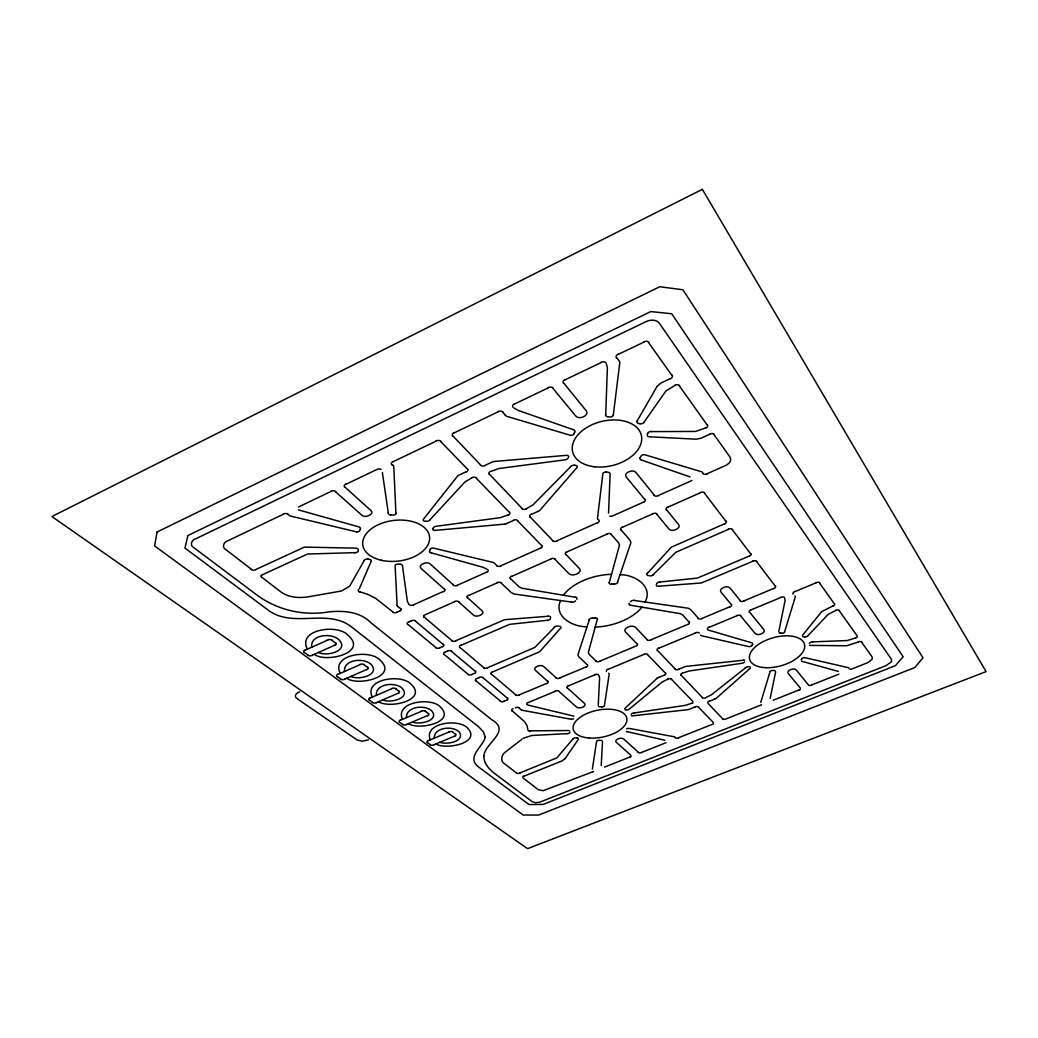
<?xml version="1.0" encoding="UTF-8"?>
<svg xmlns="http://www.w3.org/2000/svg" width="1038" height="1038" viewBox="0 0 1038 1038"><rect width="100%" height="100%" fill="white"/><g stroke="black" fill="none" stroke-linecap="round" stroke-linejoin="round"><path stroke-width="1.5" d="M527.862 729.909L527.122 725.86L524.644 721.734L512.149 710.783M605.725 414.383L607.386 367.647L606.4 364.001M608.553 513.109L610.097 474.405A3.594 2.258 -13.3 0 0 608.073 472.251L606.14 472.095M598.238 705.516L599.614 677.658L598.874 675.53M601.223 765.538L602.52 741.56M613.289 415.213L619.842 362.392A7.707 5.255 -14.7 0 0 619.167 360.964L616.754 357.76M596.565 741.469L592.387 769.067M604.414 705.671L609.189 674.129A5.917 3.101 -11.9 0 0 608.644 673.247M778.76 631.662L785.065 600.665L784.715 598.316M770.157 698.431L775.645 671.936M597.239 619.517L588.364 652.422L589.104 654.303L596.162 661.115M609.332 582.487L619.452 545.222L618.661 542.9L611.071 534.349M770.04 671.664L760.75 702.428M784.572 631.999L795.277 596.915A6.189 3.309 -16.3 0 0 794.9 595.929M360.316 528.978L359.823 530.496A2.517 1.544 -5.6 0 1 356.54 531.897M589.286 619.816L577.932 654.731L578.711 656.678L587.274 664.826M617.519 582.214L630.883 542.679L630.144 540.305L621.074 529.925M429.706 550.867L430.264 549.413M560.598 600.561C553.189 616.806 573.43 627.147 587.002 626.757M359.343 588.715L371.15 561.389M647.699 433.573L647.323 434.39A3.257 2.089 -15 0 0 649.373 436.777L696.161 439.191L700.948 438.244L709.927 434.221M573.897 433.754L574.65 432.093M645.052 602.001C653.836 586.081 633.959 574.299 620.062 574.754M640.238 457.745L641.043 456.162A2.53 1.596 -14.5 0 1 644.546 454.696L701.753 471.836A6.825 4.178 -15.8 0 1 702.869 472.705M364.156 560.598L349.715 586.146L341.787 590.791A3.023 1.765 -5.5 0 1 340.685 591.128L308.481 596.785C298.775 598.342 287.876 597.59 279.936 591.193L261.887 577.31M637.163 420.961L656.665 387.083M751.784 645.506L752.563 644.364M565.191 758.506L578.413 739.251M644.092 422.077L666.02 390.846L675.05 385.409M657.093 386.421L660.713 383.152L670.198 378.623M801.167 659.818L801.972 658.715M821.343 612.057L802.621 635.152A2.647 1.362 -16.2 0 0 802.413 635.464M573.041 738.887L556.822 757.896L519.766 772.999M564.88 758.908L561.623 761.088L523.918 776.216M560.39 628.366L539.669 651.747L492.414 672.027M647.453 573.287L671.339 547.169L724.342 523.918M429.953 519.791L465.128 481.827L471.901 477.83M807.927 635.71L828.259 614.275L835.85 610.409M554.552 627.212L534.881 647.401L487.432 667.784M821.746 611.603L832.736 606.062M570.511 466.866L532.974 504.909L526.24 508.776M653.278 574.598L675.803 552.294L728.468 529.315M624.642 708.604L657.119 678.229M750.422 668.083L716.246 698.315A5.566 2.777 -13.9 0 1 714.689 699.171M745.388 667.901L711.393 694.85L705.684 697.64M522.049 739.16L506.207 751.447C501.665 754.068 499.447 761.126 504.922 764.059L516.522 772.973M283.543 514.147L228.139 540.655C223.728 541.641 221.302 547.389 226.063 549.79L251.404 569.265M331.018 491.428L299.048 506.726A3.296 2.05 -3.8 0 0 298.425 507.076M345.991 484.266L377.041 469.41A3.322 2.141 -6 0 1 381.05 469.358M393.181 461.676L436.155 441.124M454.151 432.885L498.214 411.801M514.666 403.938L548.362 387.823M565.191 379.765L601.184 362.547M618.337 354.347L644.053 342.034M255.802 569.512L304.419 547.117L355.736 548.142A3.127 1.881 -5.7 0 1 358.318 550.114M466.049 471.823L459.289 474.989A7.227 4.606 -8.7 0 0 457.654 475.975L423.361 519.324A2.53 1.57 -7.6 0 0 425.139 521.31L426.216 521.284M485.031 465.4L491.856 462.195A7.266 4.658 -9.8 0 1 493.803 461.508M262.562 574.715L307.546 554.02L354.853 552.657M490.779 471.434L498.798 468.553L564.451 459.899A3.672 2.348 -12.1 0 0 568.253 458.005M508.049 514.939L500.394 517.651L436.739 526.214A3.555 2.18 -7.9 0 0 433.17 527.979M705.49 428.006L695.499 431.445L651.397 431.6M506.985 523.386L513.421 520.453M531.521 514.329L538.021 511.371M305.146 650.164L327.8 640.044M396.957 612.199L399.565 611.032M413.474 604.817L443.239 591.53M457.434 585.198L486.42 572.249M500.848 565.814L540.409 548.155M556.744 540.876L597.226 522.802M643.339 502.21L612.796 515.847A3.062 1.855 -13.1 0 1 609.773 516.158M658.339 495.515L691.01 480.931A3.114 1.907 -15.5 0 0 691.944 480.399M707.189 473.704L724.122 466.153C727.82 464.881 733.049 460.807 729.649 456.59L714.014 434.611M312.101 655.289L334.651 645.247M408.803 622.009L411.385 620.867M454.683 601.677L425.178 614.756A3.166 1.804 -7.8 0 0 423.608 615.832M468.761 595.436L497.241 582.811M511.877 576.324L550.996 558.976M567.137 551.827L607.152 534.09M622.463 527.291L652.785 513.862M668.057 507.089L700.481 492.713M299.658 691.853C296.077 692.774 293.235 696.576 297.4 698.846L357.163 739.977L362.223 741.249L368.477 739.77M338.025 674.324L360.186 664.592M344.603 679.163L366.674 669.51M439.723 647.738L442.253 646.635M455.721 640.783L504.663 619.673L547.856 616.3M445.094 652.201L447.599 651.111M461.028 645.286L509.645 624.344L547.311 620.283M370.229 698.003L391.923 688.648M376.444 702.57L398.047 693.293M471.823 674.441L474.275 673.39M749.008 556.173L697.406 578.075L659.844 582.046M476.857 678.631L479.309 677.593M752.874 561.234L701.338 582.98L658.883 586.185M400.447 720.203L421.688 711.212M406.325 724.524L427.474 715.597M504.04 701.247L506.44 700.248M519.247 694.889L546.65 683.419M559.716 677.957L586.107 666.915M599.666 661.245L635.853 646.103A2.945 1.583 -12.7 0 0 637.436 645.143M650.787 639.862L687.727 624.409M701.857 618.492L729.805 606.802M743.857 600.924L773.686 588.442M428.279 740.652L449.091 731.985M528.251 702.544L555.434 691.243M568.409 685.846L594.826 674.856M607.97 669.393L643.949 654.42M658.767 648.257L695.499 632.985M709.175 627.289L737.136 615.664M751.071 609.864L780.81 597.499M794.952 591.608L816.115 582.811M433.871 744.765L454.592 736.15M658.585 677.503L664.19 675.193M678.696 669.25L684.418 666.902A5.852 3.023 -13.6 0 1 686.014 666.383L743.597 660.22M667.979 679.086L662.231 681.953L629.742 708.733A2.893 1.466 -12.2 0 1 626.589 709.94M682.433 673.169L689.05 671.002L741.43 663.36A2.971 1.531 -14.8 0 0 744.622 661.972M691.58 703.31L685.223 705.386L634.192 712.937M855.52 637.942L847.319 640.537L812.663 641.873M695.123 706.956L689.634 709.149A5.631 2.803 -13.4 0 1 688.103 709.642L632.376 715.857A2.024 1.012 -12.3 0 1 631.402 715.805M709.162 701.312L714.637 699.119M858.413 641.99L846.826 645.74M592.309 771.948L543.211 790.709L538.32 789.684L522.97 777.929M604.57 767.082L629.807 757.078M641.588 752.407L665.968 742.741M678.605 737.72L712.146 724.42A2.686 1.31 -13.7 0 0 713.521 723.707M760.101 705.399L725.925 718.958A2.699 1.31 -14 0 1 722.565 718.971M773.219 700.196L798.897 690.01M811.495 685.015L838.873 674.168M493.79 461.495L566.553 455.332A2.582 1.661 -12.2 0 1 568.565 457.252M505.013 524.086L435.104 530.392M530.197 730.895L530.898 730.843M566.904 733.658L531.806 735.488L523.632 738.135A2.517 1.259 -10.1 0 0 523.256 738.316M592.49 618.129L595.085 618.051M611.525 584.057L614.198 583.992M531.625 730.817L568.227 730.531A2.53 1.259 -10.9 0 1 569.693 730.856M846.022 645.753L810.548 645.402A2.647 1.349 -16.2 0 1 809.419 645.169M601.793 706.839L599.951 706.787A2.919 1.492 -11.7 0 1 598.822 706.631M576.985 737.862L576.09 737.823A2.66 1.31 -11.1 0 0 572.859 738.874M574.403 465.309L575.48 465.361A2.53 1.609 -12.4 0 1 577.063 467.411L539.799 510.359A6.838 4.217 -10.9 0 1 538.099 511.462M804.606 636.878L803.723 636.813A2.647 1.362 -16.2 0 1 802.789 636.579M367.802 559.184L368.918 559.274A3.114 1.855 -6.1 0 1 371.189 561.402M774.231 670.613L772.791 670.47A2.024 1.012 -15.2 0 0 770.222 671.352M780.226 633.102L781.718 633.258M400.019 564.309L398.112 564.088A2.413 1.44 -6.9 0 0 395.102 565.58L397.126 605.556M390.859 514.822L392.844 515.069A2.53 1.57 -6.6 0 0 395.984 513.473M640.057 423.66L638.902 423.517A3.27 2.115 -14.8 0 1 637.137 420.961M571.601 602.092L514.082 594.008L511.267 592.62L501.172 583.032M634.465 600.496L688.246 608.229L690.672 609.54L698.366 618.324M607.918 416.64L609.864 416.952A2.608 1.713 -14 0 0 613.328 415.213M630.65 605.258L680.344 613.692L682.654 614.95L689.102 622.203M575.247 597.252L521.764 588.196L519.065 586.807L510.735 578.789M571.159 719.269L522.088 710.239M804.852 657.651L848.28 667.668M627.108 731.634L664.878 740.25M356.566 531.871L290.264 515.99A7.435 4.619 -3.6 0 1 288.836 515.108L288.084 514.459M360.082 591.907L368.062 594.463L375.561 598.264L392.961 612.005M838.263 671.391L802.063 661.375A2.932 1.479 -15.9 0 1 801.401 661.232M431.561 552.917L483.345 567.384L486.835 569.096M439.891 742.261C446.509 745.05 465.232 741.521 459.393 732.166C452.866 725.199 433.793 727.43 434.221 738.187M690.062 476.909L641.692 460.106M412.475 721.929C419.352 725.16 439.541 720.696 431.938 711.095C425.204 704.244 405.586 706.502 406.507 717.634M382.724 699.871C389.86 703.401 410.776 698.496 402.523 688.57C395.66 681.369 375.029 683.653 376.418 695.33M350.896 676.413C358.305 680.409 380.064 675.271 371.513 664.865C364.507 657.158 343.163 659.286 344.46 671.495M318.536 652.422C326.269 656.872 349.118 650.93 339.374 640.238C332.238 632.285 309.778 634.452 311.724 647.232M572.989 429.589L517.91 410.308L514.134 408.064M408.427 723.642C418.223 730.441 456.435 722.604 440.372 706.917C431.198 696.887 394.596 701.753 402.485 719.334M674.285 736.772L629.054 728.391A1.972 0.973 -12.1 0 0 626.654 728.974M378.585 701.649C388.913 709.071 428.759 700.261 410.879 684.029C401.434 673.662 363.365 678.813 372.318 697.095M435.934 743.896C445.341 750.24 482.333 742.949 467.308 727.807C458.329 718.322 423.283 722.954 430.277 739.822M346.718 678.229C357.526 686.494 399.059 676.945 379.882 659.986C370.138 649.061 330.837 654.238 340.217 673.364M314.267 654.316C325.634 663.217 368.529 652.902 348.041 635.282C338.025 623.682 296.842 629.132 307.391 649.165M527.836 705.049L572.989 715.922A2.893 1.466 -11 0 1 573.897 716.116M304.432 652.435L308.117 655.134M337.259 676.478L340.749 679.034M369.437 700.053L372.733 702.466M399.63 722.163L402.744 724.446M427.435 742.533L430.394 744.7M331.797 640.199L335.43 642.963M364.053 664.735L367.478 667.343M395.66 688.765L398.89 691.23M425.295 711.302L428.344 713.625M452.581 732.062L455.487 734.268M407.882 624.344L435.921 647.582M444.134 654.394L468.164 674.311M475.884 680.72L500.524 701.143M397.943 606.516L400.473 608.644M415.317 621.048L443.2 644.416M451.374 651.267L475.261 671.288M482.942 677.71L507.452 698.25M519 707.929L520.998 709.603A5.709 2.945 -10.1 0 0 521.945 710.239M424.218 617.104L451.919 640.615M460.042 647.504L483.773 667.655M491.402 674.116L515.73 694.772M335.559 491.765L361.419 514.848C364.935 519.169 375.328 513.486 370.787 510.437L345.083 487.211M630.935 755.34L616.118 742.118C613.977 739.536 621.412 736.772 623.747 739.056L638.448 752.355M444.238 589.078L421.194 568.526C417.107 565.048 427.397 560.481 430.549 564.283L453.437 584.978M458.614 601.871L473.172 614.859C476.247 618.363 485.706 613.821 482.216 610.954L467.723 597.836M547.74 681.382L535.271 670.263C532.299 667.291 541.083 663.697 543.821 666.655L556.199 677.84M558.911 691.347L576.375 706.93C579.009 709.629 587.106 706.229 584.705 703.621L567.293 687.87M708.292 630.066L751.551 642.743A2.997 1.557 -15.1 0 1 752.342 642.937M408.713 603.973L407.389 601.443L402.472 566.086M392.182 464.713L392.844 465.348M496.852 565.567L494.477 563.284A6.721 3.97 -9.4 0 0 493.31 562.479L433.482 548.09A2.426 1.466 -7.9 0 0 430.173 549.413M554.915 559.223L568.616 573.352C572.068 577.478 582.954 572.535 579.554 568.707L565.879 554.37M637.124 643.962L625.408 631.883C622.255 628.353 632.505 623.89 635.684 627.549L647.284 639.706M647.414 654.563L665.475 673.169M671.314 679.202L692.865 701.403M698.327 707.047L713.417 722.604M440.683 441.526L467.204 468.865M476.234 478.181L509.243 512.188M517.547 520.752L541.628 545.56M452.983 436.012L480.672 465.037M489.573 474.366L522.101 508.464M530.288 517.054L552.761 540.603M657.469 650.385L675.349 669.121M681.136 675.193L702.454 697.549M707.864 703.219L722.798 718.88M598.031 519.532L598.057 519.558A6.89 4.165 -12.8 0 1 597.447 518.494L602.87 473.717A2.491 1.557 -13.2 0 1 606.179 472.031M502.729 412.242L505.363 415.2M644.793 499.486L626.212 476.935C622.995 473.289 632.921 468.385 635.957 472.524L654.368 495.204M800.35 688.103L788.063 673.221C786.415 670.47 793.836 667.356 796.237 669.951L808.381 684.911M552.878 388.277L575.584 415.823C578.932 420.572 589.934 415.161 586.301 410.879L563.751 383.074M656.691 514.147L668.913 528.952C671.962 532.857 681.577 528.031 678.657 524.67L666.565 509.775M731.271 604.544L720.865 591.945C718.504 588.715 727.314 584.705 730.077 588.053L740.379 600.743M740.574 615.832L755.119 633.465C757.779 636.502 766.044 632.739 763.981 629.819L749.592 612.096M704.374 493.024L725.912 521.31M732.205 529.588L750.578 553.721M756.468 561.467L775.243 586.133M648.555 342.553L671.858 375.341M679.345 385.864L707.163 424.97M819.54 583.006L834.357 603.844M839.158 610.591L857.129 635.866M861.592 642.146L871.985 656.756L872.309 659.052L868.404 662.374L852.406 668.796A2.79 1.362 -16.6 0 1 849.681 669.173M382.373 472.498L388.277 512.85M395.919 513.473L393.791 466.659A7.292 4.697 -6.2 0 0 392.948 465.296M448.948 731.881A2.829 1.427 -8.5 0 1 452.815 731.959M427.202 742.624A2.816 1.414 -8.1 0 1 426.916 742.339M427.046 741.301A2.816 1.414 -8.1 0 1 428.149 740.548M434.001 744.856A2.803 1.414 -8.2 0 1 430.16 744.791M455.851 735.488A2.816 1.427 -8.6 0 1 454.722 736.253M455.708 734.177A2.816 1.427 -8.6 0 1 455.967 734.437M407.636 624.448A3.166 1.791 -7.4 0 1 407.168 623.734M407.259 623.06A3.166 1.791 -7.4 0 1 408.648 621.879M411.217 620.737A3.166 1.791 -7.5 0 1 415.576 620.932M443.745 645.688A3.075 1.7 -8.2 0 1 442.396 646.765M443.46 644.3A3.075 1.7 -8.2 0 1 443.862 644.896M439.878 647.868A3.075 1.7 -8.1 0 1 435.675 647.699M761.555 704.633A2.725 1.323 -14.7 0 1 760.192 705.503M774.296 670.522A2.932 1.479 -15.2 0 1 775.152 670.717M800.415 689.193A2.751 1.349 -15.5 0 1 798.988 690.127M811.586 685.132A2.751 1.349 -15.8 0 1 808.732 685.378M801.894 658.715A2.05 1.038 -15.9 0 1 804.878 657.625M848.331 667.642A5.592 2.738 -16.5 0 1 848.863 667.992M858.335 641.873A2.855 1.427 -17 0 1 861.838 642.042M809.368 643.313A2.803 1.427 -16.2 0 1 812.728 641.769M857.245 636.917A2.88 1.453 -17 0 1 855.597 638.059M835.759 610.292A2.958 1.544 -17.1 0 1 839.418 610.487M808.096 635.723A2.829 1.453 -16.2 0 1 804.502 636.995M834.565 604.894A2.971 1.557 -17.1 0 1 832.826 606.192M834.617 603.74A2.971 1.557 -17.1 0 1 834.747 604.012M816.024 582.668A3.049 1.635 -17.1 0 1 819.812 582.902M793.11 594.008A3.023 1.622 -16.5 0 1 792.941 593.645M793.097 592.841A3.023 1.622 -16.5 0 1 794.849 591.478M784.611 631.999A2.102 1.09 -15.8 0 1 781.679 633.297M780.148 633.193A3.049 1.583 -15.8 0 1 779.201 632.933M780.706 597.369A3.01 1.622 -16.2 0 1 784.507 597.577M749.332 612.199A2.984 1.609 -15.5 0 1 749.151 611.849M749.319 610.993A2.984 1.609 -15.5 0 1 750.98 609.734M737.032 615.534A2.984 1.596 -15.1 0 1 740.834 615.729M707.514 629.573A2.958 1.583 -14.4 0 1 707.332 629.262M707.501 628.34A2.958 1.583 -14.4 0 1 709.071 627.173M752.822 644.144A2.997 1.557 -15.1 0 1 752.706 644.377M751.862 645.506A2.102 1.09 -15.1 0 1 748.839 646.622L701.519 635.723A5.93 3.153 -14.3 0 1 700.533 635.1M695.382 632.856A2.945 1.57 -14.1 0 1 699.197 633.037M657.223 650.489A2.919 1.557 -13.2 0 1 657.015 650.177M657.184 649.217A2.919 1.557 -13.2 0 1 658.65 648.14M678.813 669.354A2.855 1.479 -13.4 0 1 675.102 669.225M743.623 660.168A2.089 1.077 -14.8 0 1 744.544 660.272M680.889 675.297A2.842 1.466 -13.5 0 1 680.746 675.102M680.915 674.038A2.842 1.466 -13.5 0 1 682.329 673.065M705.788 697.744A2.764 1.388 -13.8 0 1 702.22 697.64M745.297 667.888A2.958 1.505 -14.8 0 1 748.67 666.655M749.475 666.707A2.05 1.038 -14.8 0 1 750.176 666.811M707.721 702.103A2.751 1.362 -13.8 0 1 709.071 701.208M336.104 644.287A3.166 1.765 -5.6 0 1 334.82 645.364M335.676 642.846A3.166 1.765 -5.6 0 1 336.195 643.586M312.269 655.406A3.166 1.739 -5.1 0 1 307.871 655.25M304.186 652.539A3.179 1.752 -5 0 1 303.641 651.825M303.719 651.098A3.179 1.752 -5 0 1 304.964 650.048M327.619 639.914A3.179 1.765 -5.5 0 1 332.056 640.096M479.167 677.477A2.958 1.57 -9.2 0 1 483.189 677.606M475.638 680.824A2.945 1.57 -9.1 0 1 475.313 680.396M475.443 679.475A2.945 1.57 -9.1 0 1 476.727 678.515M504.17 701.351A2.88 1.492 -9.6 0 1 500.277 701.247M507.803 699.482A2.88 1.505 -9.7 0 1 506.57 700.352M507.686 698.146A2.88 1.505 -9.7 0 1 507.945 698.457M368.075 668.641A3.075 1.661 -6.5 0 1 366.829 669.627M367.724 667.239A3.075 1.661 -6.5 0 1 368.192 667.823M344.759 679.28A3.062 1.648 -6 0 1 340.516 679.137M337.026 676.594A3.075 1.661 -5.9 0 1 336.546 675.998M336.636 675.167A3.075 1.661 -5.9 0 1 337.856 674.207M360.03 664.476A3.088 1.674 -6.4 0 1 364.299 664.631M556.887 541.019A3.296 1.972 -11.3 0 1 552.488 540.733M598.848 520.012A3.322 2.011 -12.6 0 1 597.356 522.957M645.078 499.356A3.361 2.037 -14 0 1 643.469 502.366M658.468 495.671A3.361 2.05 -14.5 0 1 654.083 495.334M641.64 460.184A3.607 2.271 -14.5 0 1 640.057 457.732M707.306 473.873A3.412 2.089 -16.1 0 1 702.921 473.497M709.81 434.04A3.516 2.206 -16.7 0 1 714.313 434.468M647.453 433.56A3.464 2.219 -15 0 1 651.449 431.419M707.462 424.827A3.542 2.245 -16.7 0 1 705.619 428.188M674.908 385.215A3.659 2.413 -16.5 0 1 679.669 385.721M644.313 422.116A3.49 2.271 -14.9 0 1 639.953 423.828M672.183 375.185A3.698 2.465 -16.4 0 1 670.34 378.818M643.91 341.826A3.802 2.608 -16.1 0 1 648.88 342.41M616.429 357.902A3.776 2.582 -15 0 1 618.181 354.14M607.84 416.77A3.776 2.478 -13.9 0 1 605.595 414.396M601.028 362.34A3.763 2.569 -14.3 0 1 605.997 362.898M563.439 383.23A3.724 2.53 -12.8 0 1 565.035 379.558M548.194 387.615A3.711 2.517 -12.1 0 1 553.189 388.134M513.044 407.311A3.698 2.478 -10.8 0 1 514.498 403.743M573.041 429.511A3.724 2.426 -12.5 0 1 574.831 432.106M574.001 433.767A2.595 1.687 -12.5 0 1 570.342 435.285L506.726 416.303A7.396 4.943 -10.6 0 1 505.234 415.265M498.045 411.619A3.685 2.465 -10.2 0 1 503.041 412.099M452.685 436.155A3.659 2.413 -8.5 0 1 453.969 432.703M485.2 465.569A3.555 2.284 -9.4 0 1 480.373 465.167M489.287 474.509A3.516 2.245 -9.7 0 1 490.611 471.265M526.396 508.931A3.399 2.102 -10.6 0 1 521.816 508.594M570.407 466.841A3.633 2.31 -12.3 0 1 574.442 465.18M530.003 517.184A3.374 2.063 -10.8 0 1 531.378 514.173M501.004 565.957A3.257 1.933 -9.7 0 1 496.579 565.697M431.51 552.995A3.503 2.102 -7.9 0 1 429.693 551.944M429.55 551.658A3.503 2.102 -7.9 0 1 429.537 550.867M487.782 569.628A3.257 1.92 -9.3 0 1 486.575 572.392M457.602 585.341A3.244 1.894 -8.5 0 1 453.178 585.082M444.498 588.961A3.231 1.881 -8.2 0 1 444.965 589.869M444.887 590.324A3.231 1.881 -8.2 0 1 443.395 591.673M413.63 604.959A3.218 1.855 -7.4 0 1 409.219 604.739M400.071 564.179A3.464 2.063 -7 0 1 402.575 566.086M397.826 606.568A6.5 3.737 -7.2 0 1 397.035 605.569M401.135 609.916A3.218 1.842 -7.1 0 1 399.721 611.174M400.733 608.528A3.218 1.842 -7.1 0 1 401.226 609.358M397.126 612.329A3.205 1.829 -7 0 1 392.701 612.109M359.965 592.049A3.257 1.894 -6 0 1 358.408 591.102M358.227 590.596A3.257 1.894 -6 0 1 358.525 589.662M363.923 560.559A3.296 1.972 -6 0 1 367.867 559.028M261.628 577.439A3.425 2.011 -3.4 0 1 262.367 574.572M358.357 550.88A3.335 2.011 -5.7 0 1 354.827 552.8M255.997 569.654A3.464 2.05 -3 0 1 251.144 569.382M283.335 513.979A3.581 2.219 -3.4 0 1 288.356 514.329M360.497 528.991A3.633 2.232 -5.6 0 0 358.292 526.733L299.152 510.086A3.296 2.05 -3.8 0 1 298.542 509.827M330.824 491.259A3.594 2.271 -4.6 0 1 335.845 491.636M344.811 487.341A3.607 2.297 -5.1 0 1 345.797 484.084M390.807 514.952A3.633 2.258 -6.6 0 1 388.16 512.85M391.897 464.855A3.62 2.348 -6.5 0 1 393 461.495M435.973 440.942A3.646 2.4 -7.9 0 1 440.981 441.384M467.489 468.722A3.555 2.284 -8.8 0 1 466.218 471.992M430.069 519.817A3.594 2.219 -7.6 0 1 426.177 521.4M471.732 477.649A3.516 2.245 -9.1 0 1 476.533 478.038M509.515 512.058A3.399 2.102 -10 0 1 508.205 515.095M435.104 530.444A2.478 1.518 -7.9 0 1 432.963 529.549M432.859 529.198A2.478 1.518 -7.9 0 1 432.95 528.692M507.063 523.463A6.799 4.165 -9.9 0 1 505.091 524.138M513.265 520.298A3.374 2.063 -10.3 0 1 517.832 520.622M541.901 545.443A3.283 1.959 -10.9 0 1 540.551 548.298M700.352 492.557A3.348 2.011 -15.7 0 1 704.672 492.907M726.185 521.193A3.257 1.907 -15.8 0 1 724.446 524.06M648.218 575.597A3.14 1.791 -13.6 0 1 646.959 574.922M646.739 574.248A3.14 1.791 -13.6 0 1 647.206 573.236M653.486 574.65A3.101 1.765 -13.6 0 1 649.36 575.818M728.352 529.172A3.231 1.868 -15.9 0 1 732.478 529.471M750.85 553.604A3.153 1.778 -16 0 1 751.071 554.318M750.993 554.681A3.153 1.778 -16 0 1 749.112 556.316M656.548 583.914A3.062 1.726 -13.7 0 1 659.87 581.89M658.845 586.353A3.114 1.752 -13.7 0 1 656.73 585.886M656.327 585.38A3.114 1.752 -13.7 0 1 656.301 584.718M752.771 561.091A3.127 1.752 -16 0 1 756.741 561.35M775.516 586.029A3.049 1.661 -16.1 0 1 775.71 586.483M775.542 587.21A3.049 1.661 -16.1 0 1 773.79 588.585M743.961 601.054A3.023 1.648 -15.4 0 1 740.107 600.846M731.53 604.44A3.01 1.635 -15 0 1 731.725 604.856M731.556 605.66A3.01 1.635 -15 0 1 729.909 606.932M701.96 618.622A2.997 1.622 -14.3 0 1 698.107 618.427M630.507 601.729A3.075 1.713 -12.9 0 1 634.594 600.327M630.52 605.401A3.036 1.687 -12.9 0 1 629.313 604.856M628.989 604.051A3.036 1.687 -12.9 0 1 629.326 603.286M689.401 623.345A2.984 1.609 -14 0 1 687.844 624.526M689.362 622.086A2.984 1.609 -14 0 1 689.582 622.463M650.904 639.979A2.958 1.596 -13.1 0 1 647.037 639.81M637.371 643.858A2.945 1.583 -12.7 0 1 637.604 644.222M599.782 661.362A2.932 1.557 -11.8 0 1 595.916 661.219M597.525 619.05A3.01 1.674 -11.9 0 1 597.499 619.504M595.137 617.908A3.01 1.674 -11.9 0 1 597.006 618.324M589 619.829A3.049 1.687 -11.9 0 1 592.542 617.96M587.599 666.046A2.919 1.557 -11.5 0 1 586.223 667.032M587.521 664.722A2.919 1.557 -11.5 0 1 587.755 665.047M559.832 678.074A2.906 1.531 -10.9 0 1 555.953 677.944M548.077 682.602A2.893 1.531 -10.6 0 1 546.767 683.536M547.973 681.278A2.893 1.531 -10.6 0 1 548.233 681.603M519.376 694.993A2.88 1.505 -10 0 1 515.497 694.876M491.156 674.22A2.958 1.583 -9.5 0 1 490.831 673.805M490.961 672.884A2.958 1.583 -9.5 0 1 492.272 671.91M561.026 627.627A3.036 1.687 -11 0 1 560.65 628.405M559.469 626.238A3.036 1.687 -11 0 1 560.741 626.835M554.344 627.173A2.997 1.661 -11 0 1 558.314 626.057M487.575 667.901A2.984 1.609 -9.3 0 1 483.526 667.758M459.795 647.621A3.049 1.687 -8.7 0 1 459.406 647.063M459.523 646.246A3.049 1.687 -8.7 0 1 460.885 645.169M550.438 618.466A3.036 1.7 -10.8 0 1 547.298 620.426M550.529 617.091A3.075 1.726 -10.8 0 1 550.62 617.701M547.882 616.131A3.075 1.726 -10.8 0 1 550.166 616.65M455.877 640.9A3.075 1.713 -8.5 0 1 451.673 640.731M423.971 617.221A3.166 1.804 -7.8 0 1 423.504 616.468M454.527 601.534A3.179 1.829 -8.5 0 1 458.874 601.755M467.463 597.953A3.192 1.842 -8.9 0 1 467.022 597.148M467.113 596.603A3.192 1.842 -8.9 0 1 468.618 595.293M497.085 582.668A3.205 1.855 -9.7 0 1 501.432 582.915M575.571 600.846A3.114 1.765 -11.5 0 1 571.471 602.261M577.011 598.472A3.075 1.752 -11.5 0 1 576.713 599.263M575.363 597.11A3.075 1.752 -11.5 0 1 576.7 597.719M510.475 578.906A3.218 1.868 -10.1 0 1 510.073 578.023M510.138 577.621A3.218 1.868 -10.1 0 1 511.734 576.181M550.854 558.833A3.231 1.907 -11.2 0 1 555.187 559.106M565.606 554.487A3.244 1.92 -11.6 0 1 567.008 551.671M607.022 533.934A3.27 1.946 -12.8 0 1 611.343 534.233M611.473 584.212A3.101 1.778 -12.6 0 1 609.475 583.68M609.085 583.148A3.101 1.778 -12.6 0 1 609.072 582.5M617.805 582.214A3.14 1.791 -12.6 0 1 614.133 584.173M620.802 530.042A3.283 1.959 -13.3 0 1 622.333 527.148M652.655 513.706A3.309 1.985 -14.2 0 1 656.976 514.018M666.279 509.905A3.322 1.998 -14.7 0 1 667.927 506.933M443.888 654.511A3.049 1.674 -8.4 0 1 443.498 653.953M443.615 653.123A3.049 1.674 -8.4 0 1 444.939 652.085M471.966 674.557A2.971 1.596 -8.9 0 1 467.917 674.415M475.702 672.546A2.971 1.596 -9 0 1 474.418 673.506M475.508 671.171A2.971 1.596 -9 0 1 475.845 671.625M447.456 650.995A3.049 1.674 -8.4 0 1 451.621 651.15M563.336 595.254A44.699 25.159 -12.2 0 1 611.603 574.274M421.545 711.108A2.906 1.505 -7.9 0 1 425.528 711.199M399.396 722.253A2.893 1.492 -7.5 0 1 399.046 721.89M399.176 720.891A2.893 1.492 -7.5 0 1 400.305 720.1M406.481 724.628A2.88 1.479 -7.6 0 1 402.51 724.537M428.785 714.884A2.893 1.492 -8 0 1 427.617 715.714M428.577 713.534A2.893 1.492 -8 0 1 428.902 713.885M642.029 607.165A44.686 25.146 -12.2 0 1 595.163 627.121M606.529 671.56A2.893 1.518 -12 0 1 606.309 671.262M606.477 670.263A2.893 1.518 -12 0 1 607.853 669.276M604.116 706.164A2.024 1.038 -11.7 0 1 601.768 706.891M594.709 674.739A2.88 1.518 -11.7 0 1 598.537 674.882M567.046 687.96A2.867 1.492 -11.1 0 1 566.826 687.675M566.969 686.663A2.867 1.492 -11.1 0 1 568.279 685.742M555.317 691.126A2.867 1.492 -10.8 0 1 559.145 691.243M526.98 704.62A2.855 1.466 -10.2 0 1 526.733 704.335M526.889 703.31A2.855 1.466 -10.2 0 1 528.121 702.441M573.599 718.672A2.011 1.025 -11.1 0 1 571.134 719.295M515.406 707.734A2.842 1.466 -9.9 0 1 519.247 707.838M511.916 710.887A2.842 1.466 -9.9 0 1 511.669 710.602M511.799 709.577A2.842 1.466 -9.9 0 1 513.019 708.72M530.184 731.012A2.738 1.375 -10.2 0 1 528.42 730.83M569.901 732.335A2.686 1.336 -10.9 0 1 566.878 733.762M519.882 773.102A2.66 1.285 -9.9 0 1 516.301 773.05M576.985 737.849A2.478 1.233 -11.1 0 1 578.075 738.096M522.75 776.774A2.647 1.272 -10 0 1 523.801 776.126M593.515 771.364A2.621 1.246 -11.3 0 1 592.413 772.038M596.954 740.924A1.959 0.96 -11.5 0 1 599.121 740.315L600.872 740.392A2.816 1.388 -11.5 0 1 601.871 740.496M631.065 756.455A2.634 1.272 -12 0 1 629.91 757.169M641.692 752.498A2.647 1.272 -12.2 0 1 638.227 752.433M627.069 731.673A2.816 1.388 -12.1 0 1 626.329 731.479M674.337 736.746A5.346 2.595 -12.8 0 1 674.985 737.097M678.709 737.823A2.673 1.298 -13 0 1 675.245 737.746M695.019 706.852A2.738 1.362 -13.5 0 1 698.561 706.943M631.169 714.248A2.88 1.44 -12.3 0 1 634.218 712.885M693.008 702.544A2.764 1.375 -13.5 0 1 691.684 703.427M667.875 678.982A2.829 1.453 -13.2 0 1 671.56 679.099M625.771 709.888A2.011 1.012 -12.2 0 1 624.993 709.784M657.054 678.203A5.709 2.945 -13 0 1 658.52 677.438M665.708 674.324A2.855 1.479 -13.1 0 1 664.294 675.31M665.708 673.078A2.855 1.479 -13.1 0 1 665.877 673.286M643.845 654.303A2.919 1.544 -12.9 0 1 647.66 654.459M391.767 688.531A2.984 1.583 -7.2 0 1 395.893 688.661M369.204 700.157A2.984 1.57 -6.8 0 1 368.801 699.69M368.905 698.756A2.984 1.57 -6.8 0 1 370.073 697.886M376.599 702.674A2.971 1.557 -6.9 0 1 372.499 702.57M399.396 692.502A2.984 1.583 -7.3 0 1 398.19 693.41M399.124 691.126A2.984 1.583 -7.3 0 1 399.513 691.593M483.851 756.287C483.786 763.955 489.793 769.859 495.476 774.166L532.105 801.634L535.465 802.685L539.851 802.14L886.089 665.618L891.707 661.569L891.292 659.104L659.947 324.064C656.704 318.77 649.477 319.587 644.78 322.234L196.013 538.67C191.446 539.682 189.318 545.56 194.119 547.869L255.089 593.645C275.693 609.773 303.018 616.312 328.748 611.901C343.176 610.409 359.862 611.538 370.631 622.489L491.519 719.568C512.123 731.206 484.227 743.117 483.851 756.287M485.252 737.33C482.618 747.113 465.387 757.649 479.167 767.406L528.965 804.528L543.198 804.411L895.431 665.656L903.125 656.717L671.69 313.748L650.761 311.582L187.917 535.517L184.933 548.064L267.026 609.267C292.379 629.703 328.021 606.867 352.868 627.964L478.7 726.808L483.552 732.037L485.252 737.33M157.062 532.001L154.636 545.988L523.191 815.038L538.605 815.064L914.763 667.564L923.003 657.768L682.874 289.745L659.727 286.748L157.062 532.001M702.35 189.344L51.9 516.548L527.576 848.656L986.1 671.599L702.35 189.344M381.335 560.273A33.657 20.449 -6.8 0 0 429.589 536.906A33.657 20.449 -6.8 0 0 377.547 525.059A33.657 20.449 -6.8 0 0 381.335 560.273M594.359 466.75A35.344 22.693 -13.6 0 0 641.328 435.246A35.344 22.693 -13.6 0 0 585.211 428.525A35.344 22.693 -13.6 0 0 594.359 466.75M766.498 667.706A28.415 14.545 -15.5 0 0 804.463 644.3A28.415 14.545 -15.5 0 0 760.192 643.301A28.415 14.545 -15.5 0 0 766.498 667.706M588.857 738.005A27.364 13.689 -11.6 0 0 626.835 718.231A27.364 13.689 -11.6 0 0 584.342 714.741A27.364 13.689 -11.6 0 0 588.857 738.005"/></g></svg>
